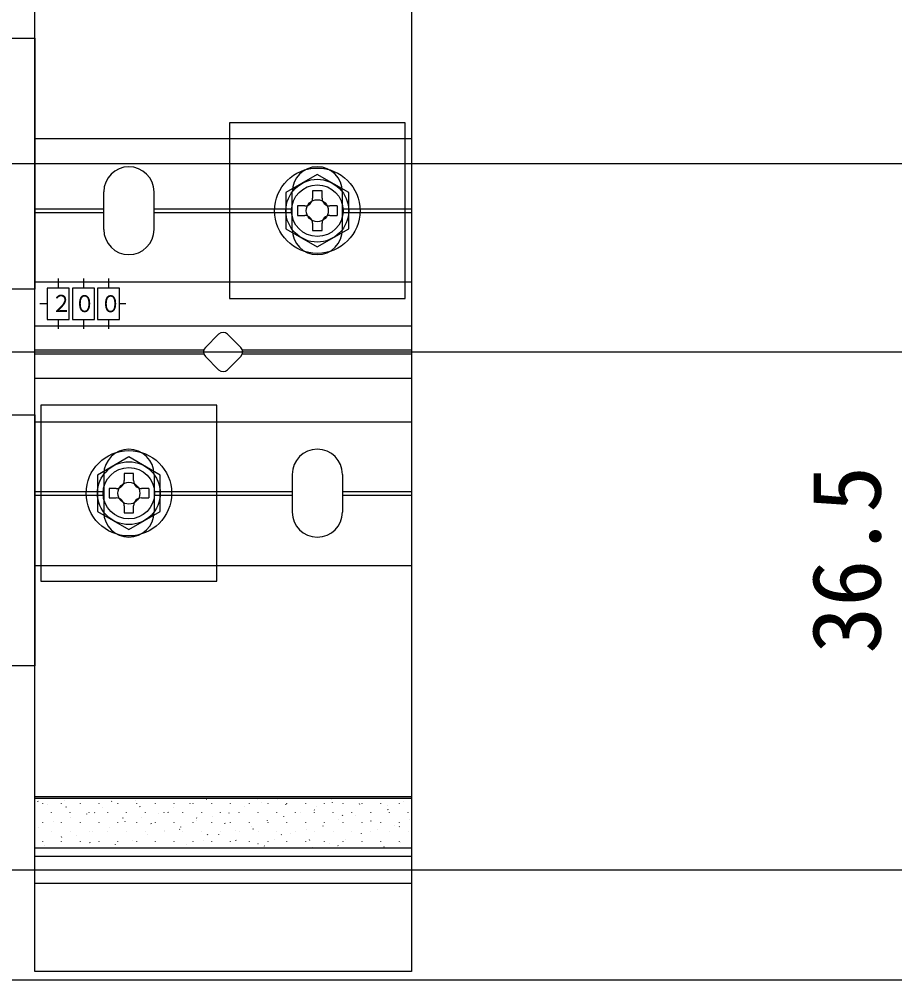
# Model space of a CAD drawing. Units: millimetres, scale not verified. Extents: x -875 to 875, y -1300 to 1292.
# Drawn here: x 452.5 to 591.9, y -485.8 to -332.8 of the extents above; entities that cross this region are included whole.
import ezdxf
from ezdxf.enums import TextEntityAlignment as Align

# ---------------------------------------------------------------- set-up
doc = ezdxf.new("R2010")
doc.units = ezdxf.units.MM
doc.header["$LTSCALE"] = 8
for name, color, linetype in [('0-3_YKK_12', 2, 'Continuous'), ('0-4_YKK_13', 4, 'Continuous'), ('0-5_YKK_D', 6, 'Continuous'), ('0-7_YSS_K', 3, 'Continuous')]:
    doc.layers.add(name, color=color, linetype=linetype)
doc.styles.add('ＭＳ ゴシック', font='')
doc.styles.get('ＭＳ ゴシック').set_extended_font_data('MS Gothic')

msp = doc.modelspace()

# ---------------------------------------------------------------- linework, layer by layer
at = {"layer": '0-3_YKK_12'}
for p, q in [((-252.108, -355.75), (700, -355.75)), ((-250, -355.75), (700, -355.75)), ((224.848, -485.75), (826.228, -485.75))]:
    msp.add_line(p, q, dxfattribs=at)
at = {"layer": '0-4_YKK_13'}
for p, q in [((455, -351.75), (515, -351.75)), ((466, -366.25), (466, -360.25)), ((474, -366.25), (474, -360.25)), ((496, -366.25), (496, -360.25)), ((500.75, -360.1), (499.25, -360.1)), ((499.25, -360.1), (499.25, -361.25)), ((500.75, -361.25), (500.75, -360.1)), ((504, -366.25), (504, -360.25)), ((498, -362.5), (496.85, -362.5)), ((503.15, -362.5), (502, -362.5)), ((503.15, -362.5), (503.15, -364)), ((455, -362.95), (466, -362.95)), ((455, -363.55), (466, -363.55)), ((474, -362.95), (496, -362.95)), ((474, -363.55), (496, -363.55)), ((502, -364), (503.15, -364)), ((504, -362.95), (515, -362.95)), ((504, -363.55), (515, -363.55)), ((499.25, -365.25), (499.25, -366.4)), ((500.75, -366.4), (500.75, -365.25)), ((499.25, -366.4), (500.75, -366.4)), ((455, -374.6), (515, -374.6)), ((458.75, -374.04), (458.75, -375.6)), ((462.75, -374.04), (462.75, -375.6)), ((466.75, -374.04), (466.75, -375.6)), ((457, -378.1), (455.829, -378.1)), ((469.535, -378.1), (468.5, -378.1)), ((458.75, -380.6), (458.75, -382.075)), ((462.75, -380.6), (462.75, -382.075)), ((466.75, -380.6), (466.75, -382.075)), ((455, -381.6), (515, -381.6)), ((482.172, -385.043), (484.293, -382.921)), ((485.707, -382.921), (487.828, -385.043)), ((481.925, -385.45), (455, -385.45)), ((515, -385.45), (488.075, -385.45)), ((455, -386.05), (481.925, -386.05)), ((484.293, -388.578), (482.172, -386.457)), ((487.828, -386.457), (485.707, -388.578)), ((488.075, -386.05), (515, -386.05)), ((455, -389.9), (515, -389.9)), ((455, -396.9), (515, -396.9)), ((466, -405.25), (466, -411.25)), ((470.75, -405.1), (469.25, -405.1)), ((469.25, -405.1), (469.25, -406.25)), ((470.75, -406.25), (470.75, -405.1)), ((474, -405.25), (474, -411.25)), ((496, -405.25), (496, -411.25)), ((504, -405.25), (504, -411.25)), ((455, -407.95), (466, -407.95)), ((468, -407.5), (466.85, -407.5)), ((473.15, -407.5), (472, -407.5)), ((473.15, -407.5), (473.15, -409)), ((474, -407.95), (496, -407.95)), ((504, -407.95), (515, -407.95)), ((455, -408.55), (466, -408.55)), ((472, -409), (473.15, -409)), ((474, -408.55), (496, -408.55)), ((504, -408.55), (515, -408.55)), ((469.25, -410.25), (469.25, -411.4)), ((469.25, -411.4), (470.75, -411.4)), ((470.75, -411.4), (470.75, -410.25)), ((455, -419.75), (515, -419.75)), ((455, -464.768), (455, -456.547)), ((455, -456.547), (515, -456.547)), ((455, -456.795), (515, -456.795)), ((455.575, -457.4), (455.52, -457.317)), ((459.712, -457.203), (459.708, -457.193)), ((467.305, -457.364), (467.25, -457.281)), ((471.048, -457.126), (471.045, -457.116)), ((482.385, -457.049), (482.382, -457.04)), ((490.56, -456.984), (490.505, -456.901)), ((493.722, -456.973), (493.718, -456.963)), ((502.29, -456.948), (502.234, -456.865)), ((505.058, -456.896), (505.055, -456.886)), ((513.766, -457.418), (513.763, -457.409)), ((456.299, -457.692), (456.299, -457.642)), ((457.083, -457.801), (457.079, -457.792)), ((459.289, -457.692), (459.289, -457.642)), ((460.079, -458.285), (460.023, -458.201)), ((462.279, -457.692), (462.279, -457.642)), ((465.269, -457.692), (465.269, -457.642)), ((465.807, -458.371), (465.804, -458.361)), ((468.259, -457.692), (468.259, -457.642)), ((468.419, -457.725), (468.416, -457.715)), ((471.249, -457.692), (471.249, -457.642)), ((471.808, -458.249), (471.753, -458.165)), ((474.239, -457.692), (474.239, -457.642)), ((477.144, -458.294), (477.141, -458.285)), ((477.229, -457.692), (477.229, -457.642)), ((479.756, -457.648), (479.753, -457.639)), ((480.219, -457.692), (480.219, -457.642)), ((483.209, -457.692), (483.209, -457.642)), ((486.199, -457.692), (486.199, -457.642)), ((488.481, -458.217), (488.477, -458.208)), ((489.189, -457.692), (489.189, -457.642)), ((491.093, -457.571), (491.089, -457.562)), ((492.179, -457.692), (492.179, -457.642)), ((495.063, -457.868), (495.008, -457.785)), ((495.169, -457.692), (495.169, -457.642)), ((498.159, -457.692), (498.159, -457.642)), ((499.566, -458.753), (499.511, -458.669)), ((499.817, -458.141), (499.814, -458.131)), ((501.149, -457.692), (501.149, -457.642)), ((502.429, -457.495), (502.426, -457.485)), ((504.139, -457.692), (504.139, -457.642)), ((506.793, -457.832), (506.738, -457.749)), ((507.129, -457.692), (507.129, -457.642)), ((510.119, -457.692), (510.119, -457.642)), ((511.154, -458.064), (511.151, -458.055)), ((511.296, -458.717), (511.241, -458.633)), ((513.109, -457.692), (513.109, -457.642)), ((457.674, -459.117), (457.674, -459.067)), ((460.664, -459.117), (460.664, -459.067)), ((460.683, -459.946), (460.68, -459.936)), ((463.312, -459.347), (463.309, -459.337)), ((463.654, -459.117), (463.654, -459.067)), ((464.582, -459.169), (464.527, -459.086)), ((466.644, -459.117), (466.644, -459.067)), ((469.085, -460.054), (469.03, -459.97)), ((469.407, -460.515), (469.404, -460.506)), ((469.634, -459.117), (469.634, -459.067)), ((472.02, -459.869), (472.016, -459.86)), ((472.624, -459.117), (472.624, -459.067)), ((474.649, -459.27), (474.645, -459.261)), ((475.614, -459.117), (475.614, -459.067)), ((476.311, -459.133), (476.256, -459.05)), ((478.604, -459.117), (478.604, -459.067)), ((480.744, -460.438), (480.741, -460.429)), ((480.815, -460.018), (480.759, -459.934)), ((481.594, -459.117), (481.594, -459.067)), ((483.356, -459.792), (483.353, -459.783)), ((484.584, -459.117), (484.584, -459.067)), ((485.985, -459.193), (485.982, -459.184)), ((487.574, -459.117), (487.574, -459.067)), ((490.564, -459.117), (490.564, -459.067)), ((492.081, -460.362), (492.077, -460.352)), ((493.554, -459.117), (493.554, -459.067)), ((494.693, -459.716), (494.69, -459.706)), ((496.544, -459.117), (496.544, -459.067)), ((497.322, -459.117), (497.319, -459.107)), ((499.534, -459.117), (499.534, -459.067)), ((502.524, -459.117), (502.524, -459.067)), ((503.417, -460.285), (503.414, -460.276)), ((504.07, -459.637), (504.014, -459.554)), ((505.514, -459.117), (505.514, -459.067)), ((506.03, -459.639), (506.026, -459.63)), ((508.504, -459.117), (508.504, -459.067)), ((508.573, -460.522), (508.518, -460.438)), ((508.659, -459.04), (508.655, -459.031)), ((511.494, -459.117), (511.494, -459.067)), ((514.484, -459.117), (514.484, -459.067)), ((514.754, -460.208), (514.751, -460.199)), ((455.575, -461.568), (455.572, -461.558)), ((456.299, -460.732), (456.299, -460.682)), ((458.071, -460.592), (458.067, -460.582)), ((459.289, -460.732), (459.289, -460.682)), ((462.279, -460.732), (462.279, -460.682)), ((465.269, -460.732), (465.269, -460.682)), ((466.912, -461.491), (466.909, -461.481)), ((468.259, -460.732), (468.259, -460.682)), ((471.249, -460.732), (471.249, -460.682)), ((473.588, -460.938), (473.533, -460.855)), ((474.239, -460.732), (474.239, -460.682)), ((475.62, -462.013), (475.617, -462.004)), ((477.229, -460.732), (477.229, -460.682)), ((478.091, -461.823), (478.036, -461.739)), ((478.249, -461.414), (478.245, -461.405)), ((480.219, -460.732), (480.219, -460.682)), ((483.209, -460.732), (483.209, -460.682)), ((485.318, -460.902), (485.263, -460.819)), ((486.199, -460.732), (486.199, -460.682)), ((486.957, -461.936), (486.953, -461.927)), ((489.189, -460.732), (489.189, -460.682)), ((489.585, -461.338), (489.582, -461.328)), ((489.821, -461.787), (489.766, -461.703)), ((492.179, -460.732), (492.179, -460.682)), ((495.169, -460.732), (495.169, -460.682)), ((498.159, -460.732), (498.159, -460.682)), ((498.293, -461.86), (498.29, -461.85)), ((500.922, -461.261), (500.919, -461.252)), ((501.149, -460.732), (501.149, -460.682)), ((504.139, -460.732), (504.139, -460.682)), ((507.129, -460.732), (507.129, -460.682)), ((509.63, -461.783), (509.627, -461.774)), ((510.119, -460.732), (510.119, -460.682)), ((512.259, -461.184), (512.255, -461.175)), ((513.076, -461.406), (513.021, -461.323)), ((513.109, -460.732), (513.109, -460.682)), ((457.674, -462.157), (457.674, -462.107)), ((459.34, -463.087), (459.284, -463.004)), ((460.664, -462.157), (460.664, -462.107)), ((461.671, -462.736), (461.668, -462.726)), ((463.654, -462.157), (463.654, -462.107)), ((464.283, -462.09), (464.28, -462.08)), ((466.644, -462.157), (466.644, -462.107)), ((469.634, -462.157), (469.634, -462.107)), ((472.624, -462.157), (472.624, -462.107)), ((473.008, -462.659), (473.004, -462.65)), ((475.614, -462.157), (475.614, -462.107)), ((478.604, -462.157), (478.604, -462.107)), ((481.594, -462.157), (481.594, -462.107)), ((481.849, -463.558), (481.846, -463.549)), ((482.595, -462.707), (482.539, -462.624)), ((484.344, -462.583), (484.341, -462.573)), ((484.584, -462.157), (484.584, -462.107)), ((487.098, -463.591), (487.043, -463.508)), ((487.574, -462.157), (487.574, -462.107)), ((490.564, -462.157), (490.564, -462.107)), ((493.186, -463.482), (493.182, -463.472)), ((493.554, -462.157), (493.554, -462.107)), ((494.324, -462.671), (494.269, -462.588)), ((495.681, -462.506), (495.678, -462.496)), ((496.544, -462.157), (496.544, -462.107)), ((498.827, -463.555), (498.772, -463.472)), ((499.534, -462.157), (499.534, -462.107)), ((502.524, -462.157), (502.524, -462.107)), ((504.522, -463.405), (504.519, -463.396)), ((505.514, -462.157), (505.514, -462.107)), ((507.018, -462.429), (507.014, -462.42)), ((508.504, -462.157), (508.504, -462.107)), ((511.494, -462.157), (511.494, -462.107)), ((514.484, -462.157), (514.484, -462.107)), ((456.299, -463.772), (456.299, -463.722)), ((456.547, -464.311), (456.543, -464.301)), ((459.176, -463.712), (459.172, -463.702)), ((459.289, -463.772), (459.289, -463.722)), ((462.279, -463.772), (462.279, -463.722)), ((463.843, -463.972), (463.788, -463.889)), ((465.269, -463.772), (465.269, -463.722)), ((467.883, -464.234), (467.88, -464.225)), ((468.259, -463.772), (468.259, -463.722)), ((470.512, -463.635), (470.509, -463.626)), ((471.249, -463.772), (471.249, -463.722)), ((474.239, -463.772), (474.239, -463.722)), ((477.229, -463.772), (477.229, -463.722)), ((479.22, -464.157), (479.217, -464.148)), ((480.219, -463.772), (480.219, -463.722)), ((483.209, -463.772), (483.209, -463.722)), ((486.199, -463.772), (486.199, -463.722)), ((487.945, -464.727), (487.941, -464.717)), ((489.189, -463.772), (489.189, -463.722)), ((490.557, -464.081), (490.553, -464.071)), ((491.601, -464.476), (491.546, -464.392)), ((492.179, -463.772), (492.179, -463.722)), ((495.169, -463.772), (495.169, -463.722)), ((498.159, -463.772), (498.159, -463.722)), ((499.281, -464.65), (499.278, -464.641)), ((501.149, -463.772), (501.149, -463.722)), ((501.893, -464.004), (501.89, -463.995)), ((503.331, -464.44), (503.275, -464.356)), ((504.139, -463.772), (504.139, -463.722)), ((507.129, -463.772), (507.129, -463.722)), ((510.119, -463.772), (510.119, -463.722)), ((510.618, -464.573), (510.615, -464.564)), ((513.109, -463.772), (513.109, -463.722)), ((513.23, -463.927), (513.227, -463.918)), ((455, -466.073), (515, -466.073)), ((455, -470.35), (515, -470.35))]:
    msp.add_line(p, q, dxfattribs=at)
for points in [[(515, -287.05), (515, -484.45), (455, -484.45), (455, -287.05)], [(455, -335.75), (455, -375.75), (415, -375.75), (415, -335.75)], [(486, -349.25), (486, -377.25), (514, -377.25), (514, -349.25)], [(505, -360.363), (500, -357.476), (495, -360.363), (495, -366.137), (500, -369.023), (505, -366.137)], [(457, -380.6), (460.5, -380.6), (460.5, -375.6), (457, -375.6)], [(461, -380.6), (464.5, -380.6), (464.5, -375.6), (461, -375.6)], [(465, -380.6), (468.5, -380.6), (468.5, -375.6), (465, -375.6)], [(456, -394.25), (456, -422.25), (484, -422.25), (484, -394.25)], [(455, -395.75), (455, -435.75), (415, -435.75), (415, -395.75)], [(475, -405.363), (470, -402.476), (465, -405.363), (465, -411.137), (470, -414.023), (475, -411.137)]]:
    msp.add_lwpolyline(points, close=True, dxfattribs=at)
for points in [[(496.85, -362.5), (496.85, -364), (498, -364)], [(466.85, -407.5), (466.85, -409), (468, -409)], [(515, -456.547), (515, -464.768), (455, -464.768)]]:
    msp.add_lwpolyline(points, dxfattribs=at)
for centre, radius in [((500, -363.25), 6.8), ((500, -363.25), 5), ((500, -363.25), 4.1), ((500, -363.25), 1.75), ((470, -408.25), 6.8), ((470, -408.25), 5), ((470, -408.25), 4.1), ((470, -408.25), 1.75)]:
    msp.add_circle(centre, radius, dxfattribs=at)
for centre, radius, start, end in [((470, -360.25), 4, 0, 180), ((500, -360.25), 4, 0, 180), ((498, -361.25), 1.25, 270, 0), ((502, -361.25), 1.25, 180, 270), ((498, -365.25), 1.25, 0, 90), ((502, -365.25), 1.25, 90, 180), ((470, -366.25), 4, 180, 0), ((500, -366.25), 4, 180, 0), ((485, -383.628), 1, 45, 135), ((482.879, -385.75), 1, 135, 225), ((487.121, -385.75), 1, 315, 45), ((485, -387.871), 1, 225, 315), ((470, -405.25), 4, 0, 180), ((500, -405.25), 4, 0, 180), ((468, -406.25), 1.25, 270, 0), ((472, -406.25), 1.25, 180, 270), ((468, -410.25), 1.25, 0, 90), ((472, -410.25), 1.25, 90, 180), ((470, -411.25), 4, 180, 0), ((500, -411.25), 4, 180, 0)]:
    msp.add_arc(centre, radius, start, end, dxfattribs=at)
at = {"layer": '0-7_YSS_K'}
for p, q in [((-195, -385.75), (829.228, -385.75)), ((-112.5, -468.25), (826.228, -468.25))]:
    msp.add_line(p, q, dxfattribs=at)

# ---------------------------------------------------------------- texts
at = {"layer": '0-4_YKK_13', "style": 'ＭＳ ゴシック', "width": 0.9}
for s, p in [('２', (457.594, -380.182)), ('０', (461.283, -380.221)), ('０', (465.42, -380.24))]:
    msp.add_text(s, height=2.711, dxfattribs=at).set_placement(p, align=Align.BOTTOM_LEFT)
at = {"layer": '0-5_YKK_D', "style": 'ＭＳ ゴシック'}
msp.add_text('36.5', height=11, rotation=90, dxfattribs=at).set_placement((593, -433.801), align=Align.BOTTOM_LEFT)

doc.saveas('drawing.dxf')
